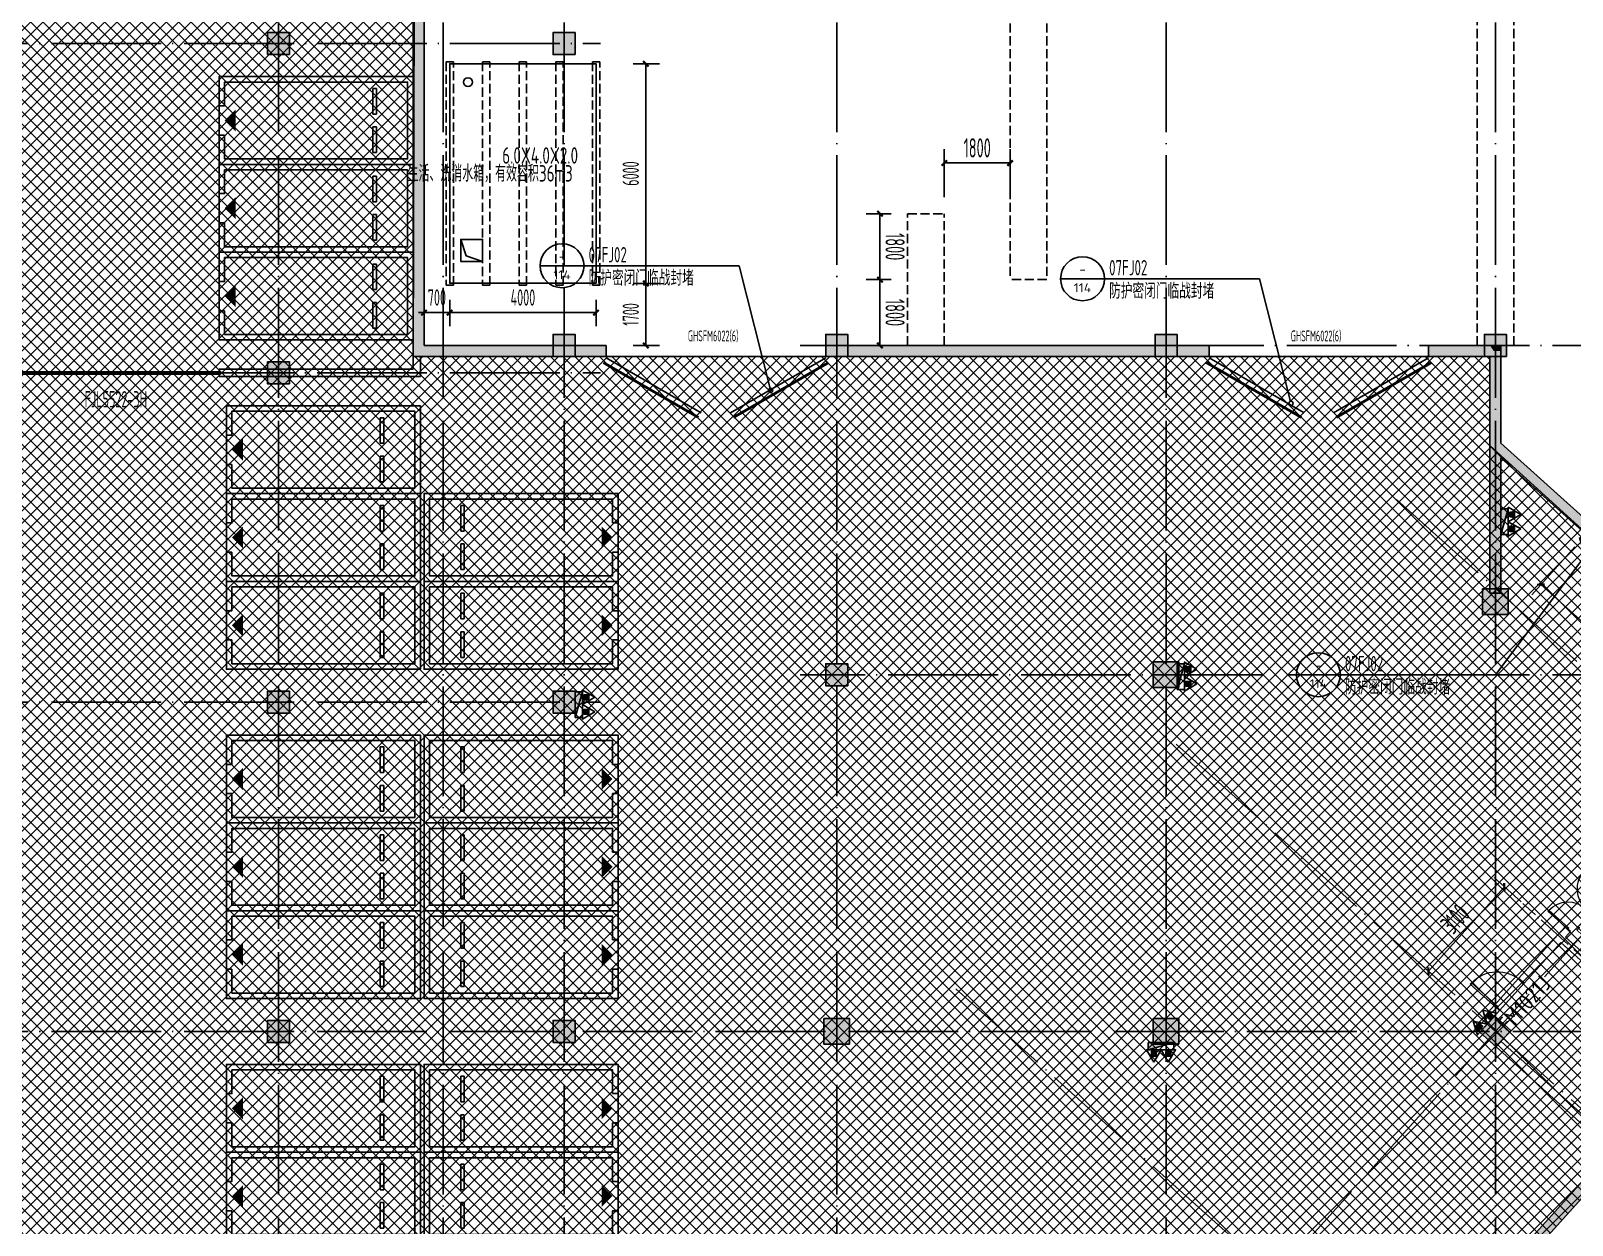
# Model space of a CAD drawing. Extents: x -473190 to 2138458, y -81875 to 2633646.
# Drawn here: x 540167 to 582284, y 11897 to 44542 of the extents above; entities that cross this region are included whole.
import ezdxf
from ezdxf.enums import TextEntityAlignment as Align

# ---------------------------------------------------------------- set-up
doc = ezdxf.new("R2010")
doc.units = 0
doc.header["$LTSCALE"] = 1000
doc.linetypes.add('DASH', pattern=[0.35, 0.25, -0.1])
doc.linetypes.add('DOTE', pattern=[2.42, 2, -0.2, 0.02, -0.2])
for name, color, linetype in [('00-停车位', 67, 'Continuous'), ('A-COLUMN', 2, 'Continuous'), ('A-PUB_HATCH', 8, 'Continuous'), ('A-WALL', 2, 'Continuous'), ('DIM_IDEN', 3, 'Continuous'), ('DOOR_FIRE', 4, 'Continuous'), ('DOOR_FIRE_TEXT', 7, 'Continuous'), ('DOTE', 1, 'DOTE'), ('PUB_DIM', 3, 'Continuous'), ('PUB_HATCH', 8, 'Continuous'), ('PUB_TEXT', 7, 'Continuous'), ('RF-KBGQ', 15, 'Continuous'), ('RF-M', 4, 'Continuous'), ('RF-MBH', 11, 'Continuous'), ('RF-QT', 30, 'Continuous'), ('TWT_DASH', 8, 'DASH'), ('TWT_水箱', 7, 'Continuous'), ('W-EQUIP_消火栓', 7, 'Continuous'), ('W-EQUIP_灭火器', 7, 'Continuous'), ('WINDOW', 4, 'Continuous'), ('WINDOW_TEXT', 7, 'Continuous'), ('索引线', 252, 'Continuous')]:
    doc.layers.add(name, color=color, linetype=linetype)
doc.styles.add('_TCH_DIM_T3', font='tssdeng.shx', dxfattribs={"width": 0.564706, "bigfont": '@@@tssdchn.shx'})
doc.styles.add('_TCH_WINDOW', font='tssdeng.shx', dxfattribs={"width": 0.8, "height": 3.5, "bigfont": 'tssdchn.shx'})
doc.styles.get("Standard").update_dxf_attribs({"font": 'gbenor.shx', "bigfont": 'gbcbig.shx'})
doc.styles.add('TYDG_02', font='TSSDENG', dxfattribs={"width": 0.8, "bigfont": 'TSSDCHN'})
doc.dimstyles.new('_TCH_ARCH&&150', dxfattribs={"dimtxt": 525, "dimasz": 150, "dimexe": 375, "dimexo": 450, "dimgap": 150, "dimtad": 1, "dimdec": 0, "dimzin": 0, "dimdsep": 46, "dimtxsty": '_TCH_DIM_T3', "dimblk": 'ARCHTICK', "dimcen": 0.09, "dimclrt": 7, "dimazin": 2, "dimtfac": 1, "dimtdec": 0, "dimtix": 1, "dimtmove": 2, "dimatfit": 3, "dimfxl": 0, "dimtolj": 1, "dimtzin": 0, "dimarcsym": 0})
doc.dimstyles.new('_TWT_ARCH&&150', dxfattribs={"dimtxt": 446.25, "dimasz": 150, "dimexe": 375, "dimexo": 450, "dimgap": 189.375, "dimtad": 1, "dimdec": 0, "dimzin": 0, "dimdsep": 46, "dimtxsty": '_TCH_DIM_T3', "dimblk": 'ARCHTICK', "dimcen": 0.09, "dimclrt": 7, "dimazin": 2, "dimtfac": 1, "dimtdec": 0, "dimtix": 1, "dimtmove": 2, "dimatfit": 3, "dimfxl": 0, "dimtolj": 1, "dimtzin": 0, "dimarcsym": 0})

# ---------------------------------------------------------------- blocks, each defined once
blk = doc.blocks.new('车位2400x5300')
at = {"layer": '00-停车位', "color": 251}
for p, q in [((-875, -1000), (-175, -1000)), ((-875, -1100), (-875, -1000)), ((-875, -1100), (-175, -1100)), ((-175, -1100), (-175, -1000)), ((175, -1000), (875, -1000)), ((175, -1100), (175, -1000)), ((175, -1100), (875, -1100)), ((875, -1100), (875, -1000)), ((400, -5300), (-400, -5300))]:
    blk.add_line(p, q, dxfattribs=at)
blk.add_lwpolyline([(400, -5150), (400, -5300), (1200, -5300), (1200, 0), (-1200, 0), (-1200, -5300), (-400, -5300), (-400, -5150), (-1050, -5150), (-1050, -150), (1050, -150), (1050, -5150), (400, -5150)], dxfattribs=at)
blk.add_lwpolyline([(0, -5150, 0, 600, 0), (0, -4850, 600, 600, 0)], format="xyseb", dxfattribs=at)
blk = doc.blocks.new('A$C4F5A101F')
at = {"layer": 'DOTE', "color": 127, "linetype": 'DOTE', "ltscale": 1.5}
for p, q in [((-182739.7, 16373.7), (-182739.7, -213765.2)), ((-178239.7, 16373.7), (-178239.7, -213765.2)), ((-174939.7, 16373.7), (-174939.7, -213765.2)), ((-204013.3, -198812), (-71274.2, -51390.3)), ((-39660.8, -119507.4), (-168489.7, -119507.4)), ((-152191.8, -123713.7), (-128552.6, -144998.5)), ((-39660.8, -128507.4), (-168489.7, -128507.4)), ((-158214, -130402), (-134574.8, -151686.8)), ((-164236.1, -137090.3), (-140597, -158375.1))]:
    blk.add_line(p, q, dxfattribs=at)
at = {"layer": 'DOTE', "color": 16, "linetype": 'DOTE', "ltscale": 1.5}
for p, q in [((-167489.7, 16373.7), (-167489.7, -213765.2)), ((-158489.7, 16373.7), (-158489.7, -213765.2)), ((-149489.7, 16373.7), (-149489.7, -213765.2)), ((-297848.4, -111257.4), (-173939.7, -111257.4)), ((-297848.4, -120257.4), (-173939.7, -120257.4)), ((-297848.4, -129257.4), (-173939.7, -129257.4)), ((-297848.4, -138257.4), (-39660.8, -138257.4))]:
    blk.add_line(p, q, dxfattribs=at)
blk = doc.blocks.new('_ArchTick')
at = {"color": 0, "linetype": 'ByBlock', "const_width": 0.4}
blk.add_lwpolyline([(-0.5, -0.5), (0.5, 0.5)], dxfattribs=at)
blk = doc.blocks.new('*D5582')
at = {"layer": 'Defpoints', "color": 0, "transparency": 16777216}
for p in [(108418, -117347), (109211, -118061), (107137, -120365)]:
    blk.add_point(p, dxfattribs=at)
at = {"layer": 'PUB_DIM', "color": 0, "lineweight": -2, "transparency": 16777216}
for p, q in [((106344, -119651), (108418, -117347)), ((108877, -117760), (108139, -117096)), ((106802, -120064), (106065, -119400))]:
    blk.add_line(p, q, dxfattribs=at)
at = {"layer": 'PUB_DIM', "color": 0, "lineweight": -2, "transparency": 16777216, "xscale": 150, "yscale": 150, "zscale": 150}
for p, rotation in [((108418, -117347), 47.99999999999534), ((106344, -119651), 227.9999999999954)]:
    blk.add_blockref('_ArchTick', p, dxfattribs=dict(at, rotation=rotation))
at = {"layer": 'PUB_DIM', "color": 7, "transparency": 16777216, "insert": (107074, -118223), "char_height": 525, "attachment_point": 5, "rotation": 48, "style": '_TCH_DIM_T3'}
blk.add_mtext('\\A1;3100', dxfattribs=at)
blk = doc.blocks.new('$TwtSys$00000434')
for p, q in [((-0.5, 0.5), (-0.5, -0.5)), ((-0.5, -0.5), (0.5, 0.5)), ((0.5, 0.5), (-0.5, 0.5)), ((0.5, -0.5), (0.5, 0.5)), ((-0.5, -0.5), (0.5, -0.5))]:
    blk.add_line(p, q)
blk.add_solid([(0.5, -0.5), (0.5, 0.5), (-0.5, -0.5)])
blk = doc.blocks.new('$TwtSys$00000546')
h = blk.add_hatch()
h.set_pattern_fill('ANSI31', color=256, scale=200, style=0)
h.set_pattern_definition([(45, (-38543.802, -6670.83), (-17.67767, 17.67767), [])])
h.paths.add_polyline_path([(-65, 174), (65, 174), (65, 44), (-65, 44)])
for points in [[(0, 344), (-198, 0), (198, 0)], [(-65, 174), (65, 174), (65, 44), (-65, 44)]]:
    blk.add_lwpolyline(points, close=True)
blk = doc.blocks.new('$DorLib2D$00000207')
at = {"color": 0}
for p, q in [((-0.5, 0.0313), (-0.067, 0.2813)), ((0.5, 0.0313), (0.067, 0.2813))]:
    blk.add_line(p, q, dxfattribs=at)
at = {"color": 0, "const_width": 0.0125}
for points in [[(-0.5125, 0.0529), (-0.0795, 0.3029)], [(0.5125, 0.0529), (0.0795, 0.3029)]]:
    blk.add_lwpolyline(points, dxfattribs=at)
blk = doc.blocks.new('*D5638')
at = {"layer": 'Defpoints', "color": 0, "transparency": 16777216}
for p in [(467223, -784927), (471682, -788942), (470450, -790310)]:
    blk.add_point(p, dxfattribs=at)
at = {"layer": 'PUB_DIM', "color": 0, "lineweight": -2, "transparency": 16777216}
for p, q in [((466922, -785262), (465740, -786574)), ((465991, -786295), (470450, -790310)), ((471381, -789276), (470199, -790589))]:
    blk.add_line(p, q, dxfattribs=at)
at = {"layer": 'PUB_DIM', "color": 0, "lineweight": -2, "transparency": 16777216, "xscale": 150, "yscale": 150, "zscale": 150}
for p, rotation in [((465991, -786295), 138.0000000000858), ((470450, -790310), 318.0000000000858)]:
    blk.add_blockref('_ArchTick', p, dxfattribs=dict(at, rotation=rotation))
at = {"layer": 'PUB_DIM', "color": 7, "transparency": 16777216, "insert": (468496, -787996), "char_height": 525, "attachment_point": 5, "rotation": 318, "style": '_TCH_DIM_T3'}
blk.add_mtext('\\A1;6000', dxfattribs=at)
blk = doc.blocks.new('*D5735')
at = {"layer": 'Defpoints', "color": 0, "transparency": 16777216}
for p in [(-199069, -227319), (-197269, -227319), (-197269, -228075)]:
    blk.add_point(p, dxfattribs=at)
at = {"layer": 'PUB_DIM', "color": 0, "lineweight": -2, "transparency": 16777216}
for p, q in [((-199069, -227769), (-199069, -228450)), ((-197269, -227769), (-197269, -228450)), ((-199069, -228075), (-197269, -228075))]:
    blk.add_line(p, q, dxfattribs=at)
at = {"layer": 'PUB_DIM', "color": 0, "lineweight": -2, "transparency": 16777216, "xscale": 150, "yscale": 150, "zscale": 150, "rotation": 180}
blk.add_blockref('_ArchTick', (-199069, -228075), dxfattribs=at)
at = {"layer": 'PUB_DIM', "color": 0, "lineweight": -2, "transparency": 16777216, "xscale": 150, "yscale": 150, "zscale": 150}
blk.add_blockref('_ArchTick', (-197269, -228075), dxfattribs=at)
at = {"layer": 'PUB_DIM', "color": 7, "transparency": 16777216, "insert": (-198169, -227663), "char_height": 525, "attachment_point": 5, "style": '_TCH_DIM_T3'}
blk.add_mtext('\\A1;1800', dxfattribs=at)
blk = doc.blocks.new('*D5736')
at = {"layer": 'Defpoints', "color": 0, "transparency": 16777216}
for p in [(-200869, -227319), (-199069, -227319), (-199069, -228075)]:
    blk.add_point(p, dxfattribs=at)
at = {"layer": 'PUB_DIM', "color": 0, "lineweight": -2, "transparency": 16777216}
for p, q in [((-200869, -227769), (-200869, -228450)), ((-199069, -227769), (-199069, -228450)), ((-200869, -228075), (-199069, -228075))]:
    blk.add_line(p, q, dxfattribs=at)
at = {"layer": 'PUB_DIM', "color": 0, "lineweight": -2, "transparency": 16777216, "xscale": 150, "yscale": 150, "zscale": 150, "rotation": 180}
blk.add_blockref('_ArchTick', (-200869, -228075), dxfattribs=at)
at = {"layer": 'PUB_DIM', "color": 0, "lineweight": -2, "transparency": 16777216, "xscale": 150, "yscale": 150, "zscale": 150}
blk.add_blockref('_ArchTick', (-199069, -228075), dxfattribs=at)
at = {"layer": 'PUB_DIM', "color": 7, "transparency": 16777216, "insert": (-199969, -227663), "char_height": 525, "attachment_point": 5, "style": '_TCH_DIM_T3'}
blk.add_mtext('\\A1;1800', dxfattribs=at)
blk = doc.blocks.new('*D5737')
at = {"layer": 'Defpoints', "color": 0, "transparency": 16777216}
for p in [(-202257, -224519), (-200869, -224519), (-200869, -226319)]:
    blk.add_point(p, dxfattribs=at)
at = {"layer": 'PUB_DIM', "color": 0, "lineweight": -2, "transparency": 16777216}
for p, q in [((-201319, -224519), (-202632, -224519)), ((-202257, -226319), (-202257, -224519)), ((-201319, -226319), (-202632, -226319))]:
    blk.add_line(p, q, dxfattribs=at)
at = {"layer": 'PUB_DIM', "color": 0, "lineweight": -2, "transparency": 16777216, "xscale": 150, "yscale": 150, "zscale": 150}
for p, rotation in [((-202257, -224519), 90), ((-202257, -226319), 270)]:
    blk.add_blockref('_ArchTick', p, dxfattribs=dict(at, rotation=rotation))
at = {"layer": 'PUB_DIM', "color": 7, "transparency": 16777216, "insert": (-202670, -225419), "char_height": 525, "attachment_point": 5, "rotation": 90, "style": '_TCH_DIM_T3'}
blk.add_mtext('\\A1;1800', dxfattribs=at)
blk = doc.blocks.new('ADFASDF')
h = blk.add_hatch()
h.set_pattern_fill('ANSI37', color=8, scale=150)
h.set_pattern_definition([(45, (0, 0), (-168.3798, 168.3798), []), (135, (0, 0), (-168.3798, -168.3798), [])])
h.paths.add_polyline_path([(521397, 239186), (521397, 224886), (539697, 224886), (539697, 169261), (524947, 169261), (524947, 171211), (527822, 171211), (527922, 176611), (501318, 176611), (501125, 109884), (530547, 109887), (530547, 107449), (538188, 100503), (536147, 98236), (540086, 94690), (517812, 69953), (517812, 59790), (482108, 20136), (405247, 20136), (405247, 26086), (391997, 40436), (391997, 64736), (399997, 64738), (399997, 239186), (409022, 239186)])
blk.add_lwpolyline([(539697, 224886), (539697, 169261), (524947, 169261), (524947, 171211), (527822, 171211), (527922, 176611), (501318, 176611), (501125, 109884), (530547, 109887), (530547, 107449), (538188, 100503), (536147, 98236), (540086, 94690), (517812, 69953), (517812, 59790), (482108, 20136), (405247, 20136), (405247, 26086), (391997, 40436), (391997, 64736), (399997, 64738), (399997, 239186)])
blk = doc.blocks.new('*D5955')
at = {"layer": 'Defpoints', "color": 0, "transparency": 16777216}
for p in [(-99575, -122002), (-95575, -122002), (-95575, -122802)]:
    blk.add_point(p, dxfattribs=at)
at = {"layer": 'TWT_水箱', "color": 0, "lineweight": -2, "transparency": 16777216}
for p, q in [((-99575, -122452), (-99575, -123177)), ((-95575, -122452), (-95575, -123177)), ((-99575, -122802), (-95575, -122802))]:
    blk.add_line(p, q, dxfattribs=at)
at = {"layer": 'TWT_水箱', "color": 0, "lineweight": -2, "transparency": 16777216, "xscale": 150, "yscale": 150, "zscale": 150, "rotation": 180}
blk.add_blockref('_ArchTick', (-99575, -122802), dxfattribs=at)
at = {"layer": 'TWT_水箱', "color": 0, "lineweight": -2, "transparency": 16777216, "xscale": 150, "yscale": 150, "zscale": 150}
blk.add_blockref('_ArchTick', (-95575, -122802), dxfattribs=at)
at = {"layer": 'TWT_水箱', "color": 7, "transparency": 16777216, "insert": (-97575, -122389), "char_height": 446.2, "attachment_point": 5, "style": '_TCH_DIM_T3'}
blk.add_mtext('\\A1;4000', dxfattribs=at)
blk = doc.blocks.new('*D5956')
at = {"layer": 'Defpoints', "color": 0, "transparency": 16777216}
for p in [(-100275, -122002), (-99575, -122002), (-99575, -122802)]:
    blk.add_point(p, dxfattribs=at)
at = {"layer": 'TWT_水箱', "color": 0, "lineweight": -2, "transparency": 16777216}
for p, q in [((-100275, -122452), (-100275, -123177)), ((-99575, -122452), (-99575, -123177)), ((-100275, -122802), (-100425, -122802)), ((-100275, -122802), (-99575, -122802)), ((-99575, -122802), (-99425, -122802))]:
    blk.add_line(p, q, dxfattribs=at)
at = {"layer": 'TWT_水箱', "color": 0, "lineweight": -2, "transparency": 16777216, "xscale": 150, "yscale": 150, "zscale": 150}
blk.add_blockref('_ArchTick', (-100275, -122802), dxfattribs=at)
at = {"layer": 'TWT_水箱', "color": 0, "lineweight": -2, "transparency": 16777216, "xscale": 150, "yscale": 150, "zscale": 150, "rotation": 180}
blk.add_blockref('_ArchTick', (-99575, -122802), dxfattribs=at)
at = {"layer": 'TWT_水箱', "color": 7, "transparency": 16777216, "insert": (-99925, -122389), "char_height": 446.2, "attachment_point": 5, "style": '_TCH_DIM_T3'}
blk.add_mtext('\\A1;700', dxfattribs=at)
blk = doc.blocks.new('*D5957')
at = {"layer": 'Defpoints', "color": 0, "transparency": 16777216}
for p in [(-95014, -122002), (-94214, -122002), (-95014, -123701)]:
    blk.add_point(p, dxfattribs=at)
at = {"layer": 'TWT_水箱', "color": 0, "lineweight": -2, "transparency": 16777216}
for p, q in [((-94564, -122002), (-93839, -122002)), ((-94214, -123701), (-94214, -122002)), ((-94564, -123701), (-93839, -123701))]:
    blk.add_line(p, q, dxfattribs=at)
at = {"layer": 'TWT_水箱', "color": 0, "lineweight": -2, "transparency": 16777216, "xscale": 150, "yscale": 150, "zscale": 150}
for p, rotation in [((-94214, -122002), 90), ((-94214, -123701), 270)]:
    blk.add_blockref('_ArchTick', p, dxfattribs=dict(at, rotation=rotation))
at = {"layer": 'TWT_水箱', "color": 7, "transparency": 16777216, "insert": (-94627, -122852), "char_height": 446.2, "attachment_point": 5, "rotation": 90, "style": '_TCH_DIM_T3'}
blk.add_mtext('\\A1;1700', dxfattribs=at)
blk = doc.blocks.new('*D5958')
at = {"layer": 'Defpoints', "color": 0, "transparency": 16777216}
for p in [(-95014, -116002), (-94214, -116002), (-95014, -122002)]:
    blk.add_point(p, dxfattribs=at)
at = {"layer": 'TWT_水箱', "color": 0, "lineweight": -2, "transparency": 16777216}
for p, q in [((-94564, -116002), (-93839, -116002)), ((-94214, -122002), (-94214, -116002)), ((-94564, -122002), (-93839, -122002))]:
    blk.add_line(p, q, dxfattribs=at)
at = {"layer": 'TWT_水箱', "color": 0, "lineweight": -2, "transparency": 16777216, "xscale": 150, "yscale": 150, "zscale": 150}
for p, rotation in [((-94214, -116002), 90), ((-94214, -122002), 270)]:
    blk.add_blockref('_ArchTick', p, dxfattribs=dict(at, rotation=rotation))
at = {"layer": 'TWT_水箱', "color": 7, "transparency": 16777216, "insert": (-94627, -119002), "char_height": 446.2, "attachment_point": 5, "rotation": 90, "style": '_TCH_DIM_T3'}
blk.add_mtext('\\A1;6000', dxfattribs=at)
blk = doc.blocks.new('$DorLib2D$00000002')
for p, q in [((-0.5, 0), (-0.5, 0.4875)), ((-0.475, 0.4875), (-0.5, 0.4875)), ((-0.475, 0), (-0.475, 0.4875)), ((0.475, 0), (0.475, 0.4875)), ((0.475, 0.4875), (0.5, 0.4875)), ((0.5, 0), (0.5, 0.4875)), ((-0.5, 0), (-0.475, 0)), ((0.5, 0), (0.475, 0))]:
    blk.add_line(p, q)
at = {"lineweight": 13}
for centre, start, end in [((-0.4875, 0), 0, 88.53072), ((0.4875, 0), 91.46928, 180)]:
    blk.add_arc(centre, 0.4875, start, end, dxfattribs=at)
blk = doc.blocks.new('$DorLib2D$00000213')
at = {"color": 0, "linetype": 'DASH', "const_width": 0.02}
blk.add_lwpolyline([(0.5, 0), (-0.5, 0)], dxfattribs=at)
blk = doc.blocks.new('$DorLib2D$00000001')
for p, q in [((0.45, 0.975), (0.5, 0.975)), ((0.45, 0), (0.45, 0.975)), ((0.5, 0), (0.5, 0.975)), ((0.5, 0), (0.45, 0))]:
    blk.add_line(p, q)
at = {"lineweight": 13}
blk.add_arc((0.475, 0), 0.975, 91.4693, 180, dxfattribs=at)
blk = doc.blocks.new('_FZH')
blk.add_lwpolyline([(-0.5, -0.5), (0.5, -0.5), (0.5, 0.5), (-0.5, 0.5)], close=True)
at = {"layer": 'PUB_HATCH'}
blk.add_solid([(-0.5, -0.5), (0.5, -0.5), (-0.5, 0.5), (0.5, 0.5)], dxfattribs=at)
blk = doc.blocks.new('A$C2B5B1B2C')
at = {"layer": 'DOTE', "linetype": 'DOTE', "ltscale": 0.5}
blk.add_line((114660.4, -122968), (108922.3, -117801.4), dxfattribs=at)
at = {"layer": 'PUB_DIM'}
dim = blk.add_aligned_dim(p1=(107136.8, -120365.2), p2=(109211.1, -118061.4), distance=1067.3, dimstyle='_TCH_ARCH&&150', dxfattribs=at)
dim.commit()
dim.dimension.update_dxf_attribs({"geometry": '*D5582', "text_midpoint": (107074.2, -118223.1)})
blk = doc.blocks.new('rfk')
at = {"layer": 'A-PUB_HATCH'}
blk.add_hatch(color=256, dxfattribs=at).paths.add_polyline_path([(435473.2, -779762), (435473.2, -746010.3), (435173.2, -746010.3), (435173.2, -780062)])
at = {"layer": 'PUB_HATCH'}
for points in [[(435173.2, -780062), (440448.2, -780061.6), (440448.2, -779761.6), (435473.2, -779762)], [(456923.2, -779760.1), (446448.2, -779761), (446448.2, -780061), (456923.2, -780060.1)], [(464598.2, -779759.4), (462923.2, -779759.6), (462923.2, -780059.6), (464598.2, -780059.4), (464698.2, -779909.4)], [(464598.2, -779760.2), (464598.2, -779759.4), (464698.2, -779909.4), (464898.2, -779909.4), (464898.2, -779760.2)], [(464698.2, -779909.4), (464598.2, -780059.4), (464598.2, -782497.2), (464798.2, -782587.2), (464898.2, -782430.4), (464898.2, -779909.4)], [(464798.2, -782587.2), (464598.2, -782497.2), (464598.2, -786534.1), (464898.2, -786534.1), (464898.2, -782834.1)], [(464898.2, -782834.1), (467222.9, -784927.3), (467423.6, -784704.3), (464898.2, -782430.4), (464798.2, -782587.2)]]:
    blk.add_hatch(color=256, dxfattribs=at).paths.add_polyline_path(points)
at = {"layer": 'RF-QT'}
for p, q in [((435173.2, -746010.3), (435173.2, -780062)), ((435473.2, -779762), (435473.2, -746010.3)), ((440448.2, -779761.6), (435473.2, -779762)), ((440448.2, -780061.6), (440448.2, -779761.6)), ((456923.2, -779760.1), (446448.2, -779761)), ((446448.2, -779761), (446448.2, -780061)), ((456923.2, -780060.1), (456923.2, -779760.1)), ((464598.2, -779759.4), (462923.2, -779759.6)), ((462923.2, -779759.6), (462923.2, -780059.6)), ((464598.2, -779760.2), (464598.2, -779759.4)), ((464898.2, -779760.2), (464598.2, -779760.2)), ((464898.2, -779760.2), (464898.2, -779909.4)), ((464898.2, -779909.4), (464898.2, -782430.4)), ((435173.2, -780062), (440448.2, -780061.6)), ((446448.2, -780061), (456923.2, -780060.1)), ((462923.2, -780059.6), (464598.2, -780059.4)), ((464598.2, -780059.4), (464598.2, -782497.2)), ((464598.2, -782497.2), (464598.2, -786534.1)), ((467423.6, -784704.3), (464898.2, -782430.4)), ((464898.2, -782834.1), (464898.2, -786534.1)), ((464898.2, -782834.1), (467222.9, -784927.3)), ((464898.2, -786534.1), (464598.2, -786534.1))]:
    blk.add_line(p, q, dxfattribs=at)
at = {"layer": 'RF-M'}
ref = blk.add_blockref('$DorLib2D$00000207', (443448.2, -779911.3), dxfattribs=dict(at, xscale=6000, yscale=6000, zscale=300, rotation=180.0050825006124))
ref.add_attrib('A', 'GHSFM6022(6)', (442682.5, -779648.4), dxfattribs={"layer": 'RF-MBH', "height": 297.5, "rotation": 0.00508, "style": '_TCH_WINDOW', "width": 0.564706})
ref = blk.add_blockref('$DorLib2D$00000207', (459923.2, -779909.8), dxfattribs=dict(at, xscale=6000, yscale=6000, zscale=300, rotation=180.0050825006124))
ref.add_attrib('A', 'GHSFM6022(6)', (459157.5, -779649.2), dxfattribs={"layer": 'RF-MBH', "height": 297.5, "rotation": 0.00508, "style": '_TCH_WINDOW', "width": 0.564706})
ref = blk.add_blockref('$DorLib2D$00000207', (469552.7, -786823.2), dxfattribs=dict(at, xscale=-6000, yscale=-6000, zscale=300, rotation=318.0000000000075))
ref.add_attrib('A', 'GHSFM6022(6)', (469238.7, -786027.6), dxfattribs={"layer": 'RF-MBH', "height": 297.5, "rotation": 318, "style": '_TCH_WINDOW', "width": 0.564706})
at = {"layer": 'PUB_DIM'}
dim = blk.add_aligned_dim(p1=(467222.9, -784927.3), p2=(471681.7, -788942.1), distance=-1841, dimstyle='_TCH_ARCH&&150', dxfattribs=at)
dim.commit()
dim.dimension.update_dxf_attribs({"geometry": '*D5638', "text_midpoint": (468496.4, -787996.3)})
blk = doc.blocks.new('zsgc')
at = {"layer": 'RF-KBGQ', "color": 15, "linetype": 'DASH'}
for p, q in [((-197270.2, -210757.9), (-222170.2, -210757.9)), ((-197270.2, -211757.9), (-197270.2, -210757.9)), ((-197270.2, -211757.9), (-222170.2, -211757.9)), ((-224269.5, -223519), (-199069.5, -223519)), ((-199069.5, -223519), (-199069.5, -224519)), ((-224269.5, -224519), (-199069.5, -224519)), ((-197269.5, -226319), (-200869.5, -226319)), ((-200869.5, -227319), (-200869.5, -226319)), ((-197269.5, -227319), (-197269.5, -226319)), ((-197269.5, -227319), (-200869.5, -227319))]:
    blk.add_line(p, q, dxfattribs=at)
at = {"layer": 'PUB_DIM'}
for p1, p2, distance, picture, middle in [((-200869.5, -226319), (-200869.5, -224519), 1387.8, '*D5737', (-202669.7, -225419)), ((-200869.5, -227319), (-199069.5, -227319), -756.4, '*D5736', (-199969.5, -227662.8)), ((-199069.5, -227319), (-197269.5, -227319), -756.4, '*D5735', (-198169.5, -227662.8))]:
    dim = blk.add_aligned_dim(p1=p1, p2=p2, distance=distance, dimstyle='_TCH_ARCH&&150', dxfattribs=at)
    dim.commit()
    dim.dimension.update_dxf_attribs({"geometry": picture, "text_midpoint": middle})
blk = doc.blocks.new('A$C4CB31E69')
at = {"layer": 'TWT_DASH'}
for points in [[(-99475, -122051.8), (-99475, -115951.8), (-99675, -115951.8), (-99675, -122051.8)], [(-98475, -122051.8), (-98475, -115951.8), (-98675, -115951.8), (-98675, -122051.8)], [(-97475, -122051.8), (-97475, -115951.8), (-97675, -115951.8), (-97675, -122051.8)], [(-96475, -122051.8), (-96475, -115951.8), (-96675, -115951.8), (-96675, -122051.8)], [(-95475, -122051.8), (-95475, -115951.8), (-95675, -115951.8), (-95675, -122051.8)]]:
    blk.add_lwpolyline(points, close=True, dxfattribs=at)
at = {"layer": 'TWT_水箱'}
for p in [(-99275, -120801.8, -3000), (-98675, -121401.8, -3000)]:
    blk.add_line(p, (-99125, -121251.8, -3000), dxfattribs=at)
for points in [[(-95575, -122001.8), (-95575, -116001.8), (-99575, -116001.8), (-99575, -122001.8)], [(-98675, -121401.8), (-98675, -120801.8), (-99275, -120801.8), (-99275, -121401.8)]]:
    blk.add_lwpolyline(points, close=True, dxfattribs=at)
at = {"layer": 'TWT_水箱', "color": 2, "linetype": 'Continuous'}
blk.add_circle((-99075, -116501.8), 120, dxfattribs=at)
at = {"layer": 'TWT_水箱', "style": 'TYDG_02', "width": 0.7}
for s, p in [('6.0X4.0X2.0', (-98140.5, -118731.8, -3000)), ('生活、洗消水箱，有效容积36m3', (-100727.9, -119222.2, -3000))]:
    blk.add_text(s, height=450.002, dxfattribs=at).set_placement(p)
at = {"layer": 'TWT_水箱'}
for p1, p2, picture, middle in [((-95014.3, -122001.8), (-95014.3, -116001.8), '*D5958', (-94626.8, -119001.8)), ((-100275, -122001.8), (-99575, -122001.8), '*D5956', (-99925, -122389.3)), ((-99575, -122001.8), (-95575, -122001.8), '*D5955', (-97575, -122389.3)), ((-95014.2712, -123701.3487), (-95014.2712, -122001.7719), '*D5957', (-94626.7712, -122851.5603))]:
    dim = blk.add_aligned_dim(p1=p1, p2=p2, distance=-800, dimstyle='_TWT_ARCH&&150', dxfattribs=at)
    dim.commit()
    dim.dimension.update_dxf_attribs({"geometry": picture, "text_midpoint": middle})

msp = doc.modelspace()

# ---------------------------------------------------------------- hatches: boundary and pattern name
at = {"layer": 'PUB_HATCH'}
msp.add_hatch(color=256, dxfattribs=at).paths.add_polyline_path([(567002.3, -4176.1), (567302.3, -4291.2), (585828.6, 16284.3), (585605.7, 16485)])

# ---------------------------------------------------------------- linework, layer by layer
at = {"layer": 'A-WALL'}
for p, q in [((550612.2, 35640.6), (550612.2, 35292.4)), ((550812.2, 35640.6), (550612.2, 35640.6)), ((550812.2, 35640.6), (550812.2, 35092.4)), ((550612.2, 35292.4), (545312.2, 35292.4)), ((545312.2, 35292.4), (545312.2, 35092.4)), ((545312.2, 35092.4), (550812.2, 35092.4)), ((581890, 19830.7), (580819.4, 18641.6)), ((582090.7, 20053.6), (581890, 19830.7)), ((582239.3, 19919.8), (582090.7, 20053.6)), ((582105.5, 19771.2), (582239.3, 19919.8)), ((580968, 18507.8), (581971.7, 19622.5)), ((581971.7, 19622.5), (585538.8, 16410.7)), ((582105.5, 19771.2), (585672.6, 16559.3)), ((580819.4, 18641.6), (580968, 18507.8)), ((580150.2, 17898.5), (579614.9, 17304)), ((579897.4, 17318.8), (580298.9, 17764.7)), ((580298.9, 17764.7), (580150.2, 17898.5)), ((579614.9, 17304), (579763.5, 17170.2)), ((580343.3, 16917.3), (583613.1, 13973.1)), ((567002.3, -4176.1), (585605.7, 16485)), ((580209.4, 16768.7), (583479.3, 13824.5)), ((567302.3, -4291.2), (585828.6, 16284.3))]:
    msp.add_line(p, q, dxfattribs=at)
at = {"layer": 'DIM_IDEN'}
for p, q in [((555282.7, 38119.5), (554082.7, 38119.5)), ((559520.5, 38119.5), (555282.7, 38119.5)), ((560365.5, 34769.5), (559520.5, 38119.5)), ((569504.4, 37764.2), (568304.4, 37764.2)), ((573742.1, 37764.2), (569504.4, 37764.2)), ((574587.1, 34414.2), (573742.1, 37764.2)), ((582660.8, 30221.4), (580187.2, 26942.4)), ((575949.5, 26942.4), (574749.5, 26942.4)), ((580187.2, 26942.4), (575949.5, 26942.4))]:
    msp.add_line(p, q, dxfattribs=at)
for centre, radius in [((554682.7, 38119.5), 600), ((568904.4, 37764.2), 600), ((560379.7, 34713), 58.2), ((574601.4, 34357.7), 58.2), ((575349.5, 26942.4), 600)]:
    msp.add_circle(centre, radius, dxfattribs=at)
at = {"layer": 'WINDOW'}
for p, q in [((580819.4, 18641.6), (580150.2, 17898.5)), ((580968, 18507.8), (580298.9, 17764.7))]:
    msp.add_line(p, q, dxfattribs=at)

# ---------------------------------------------------------------- block references
at = {"rotation": 270}
msp.add_blockref('zsgc', (791445.2, -161327.1), dxfattribs=at)
for name, p in [('ADFASDF', (49490, -74243.9)), ('A$C2B5B1B2C', (472012.2, 138492.4)), ('A$C4CB31E69', (651187.2, 159642.4))]:
    msp.add_blockref(name, p)
at = {"layer": '00-停车位'}
for p, rotation in [((550612.2, 42092.4), 270), ((550612.2, 39692.4), 270), ((550612.2, 37292.4), 270), ((550812.2, 33092.4), 270), ((550812.2, 30692.4), 270), ((550912.2, 30692.4), 90), ((550812.2, 28292.4), 270), ((550912.2, 28292.4), 90), ((550812.2, 24092.4), 270), ((550912.2, 24092.4), 90), ((550812.2, 21692.4), 270), ((550912.2, 21692.4), 90), ((550812.2, 19292.4), 270), ((550912.2, 19292.4), 90), ((550812.2, 15092.4), 270), ((550912.2, 15092.4), 90), ((550812.2, 12692.4), 270), ((550912.2, 12692.4), 90)]:
    msp.add_blockref('车位2400x5300', p, dxfattribs=dict(at, rotation=rotation))
at = {"layer": 'A-COLUMN'}
for p, xscale, yscale, zscale, rotation in [((546937.2, 44192.4), 600, 600, 600, 90), ((554737.2, 44192.4), 600, 600, 600, 90), ((554737.2, 35942.4), 600, 600, 600, 90), ((562187.2, 35942.4), 600, 600, 600, 90), ((571187.2, 35942.4), 600, 600, 600, 90), ((580187.2, 35942.4), 600, 600, 600, 90), ((546937.2, 35192.4), 600, 600, 600, 90), ((580187.2, 28942.4), 700, 700, 700, 90), ((562187.2, 26942.4), 600, 600, 600, 90), ((571187.2, 26942.4), 700, 700, 700, 90), ((546937.2, 26192.4), 600, 600, 600, 90), ((554737.2, 26192.4), 600, 600, 600, 90), ((546937.2, 17192.4), 600, 600, 600, 90), ((554737.2, 17192.4), 600, 600, 600, 90), ((562187.2, 17192.4), 700, 700, 700, 90), ((571187.2, 17192.4), 700, 700, 700, 90), ((580187.2, 17192.4), 600.0000000000256, 600.0000000000256, 600.0000000000256, 47.99999999999824)]:
    msp.add_blockref('_FZH', p, dxfattribs=dict(at, xscale=xscale, yscale=yscale, zscale=zscale, rotation=rotation))
at = {"layer": 'DOOR_FIRE'}
ref = msp.add_blockref('$DorLib2D$00000213', (542562.2, 35192.4), dxfattribs=dict(at, xscale=5500, yscale=5500, zscale=200, rotation=359.9999999895499))
ref.add_attrib('A', 'FJL5522-3H', (541636.6, 34249.5), dxfattribs={"layer": 'DOOR_FIRE_TEXT', "height": 446.25, "style": '_TCH_WINDOW', "width": 0.564706})
ref = msp.add_blockref('$DorLib2D$00000002', (582666.9, 20544.1), dxfattribs=dict(at, xscale=1500, yscale=-1500, zscale=200, rotation=227.999999999999))
ref.add_attrib('A', 'FM1521J', (582702.9, 19648.6), dxfattribs={"layer": 'DOOR_FIRE_TEXT', "height": 446.25, "rotation": 48, "style": '_TCH_WINDOW', "width": 0.564706})
at = {"layer": 'RF-QT'}
msp.add_blockref('A$C4F5A101F', (729676.9, 155449.8), dxfattribs=at)
at = {"layer": 'W-EQUIP_消火栓', "yscale": 200, "zscale": 700}
for p, xscale, rotation in [((580437.2, 31125), -700, 270), ((571587.2, 26892.4), -700, 270), ((555137.2, 26127.9), -700, 270), ((571050.2, 16792.4), 700, 179.9999999999886)]:
    msp.add_blockref('$TwtSys$00000434', p, dxfattribs=dict(at, xscale=xscale, rotation=rotation))
at = {"layer": 'W-EQUIP_灭火器'}
for p, rotation in [((580537.2, 31323.4), 270), ((580537.2, 30926.6), 270), ((571687.2, 27090.7), 270), ((571687.2, 26694), 270), ((555237.2, 26326.3), 270), ((555237.2, 25929.6), 270), ((580097, 17540.5), 47.99999499104246), ((579831.5, 17245.7), 47.99999499104246), ((570851.8, 16692.4), 179.9999999999886), ((571248.6, 16692.4), 179.9999999999886)]:
    msp.add_blockref('$TwtSys$00000546', p, dxfattribs=dict(at, rotation=rotation))
at = {"layer": 'WINDOW'}
ref = msp.add_blockref('$DorLib2D$00000001', (580559.1, 18203.2), dxfattribs=dict(at, xscale=1000, yscale=-1000, zscale=1000, rotation=227.9999999999979))
ref.add_attrib('A', 'FM1021J', (580540.1, 17124.9), dxfattribs={"layer": 'WINDOW_TEXT', "height": 450, "rotation": 48})
at = {"layer": '索引线'}
msp.add_blockref('rfk', (115439, 815702.6), dxfattribs=at)

# ---------------------------------------------------------------- texts
at = {"layer": 'PUB_TEXT', "style": 'TYDG_02'}
for s, height, width, p, p2 in [('-', 318.1, 0.962963, (554597.9, 38229.9), (554767.5, 38229.9)), ('114', 245.31, 1.238095, (554444.4, 37752.1), (554921, 37752.1)), ('-', 318.1, 0.962963, (568819.6, 37874.6), (568989.2, 37874.6)), ('114', 245.31, 1.238095, (568666.1, 37396.8), (569142.7, 37396.8)), ('-', 318.1, 0.962963, (575264.6, 27052.7), (575434.3, 27052.7)), ('114', 245.31, 1.238095, (575111.2, 26574.9), (575587.8, 26574.9))]:
    msp.add_text(s, height=height, dxfattribs=dict(at, width=width)).set_placement(p, p2, align=Align.FIT)
for s, width, p in [('07FJ02', 0.64, (555408.7, 38213.2)), ('防护密闭门临战封堵', 0.8, (555408.7, 37576.8)), ('07FJ02', 0.64, (569630.4, 37857.9)), ('防护密闭门临战封堵', 0.8, (569630.4, 37221.5)), ('07FJ02', 0.64, (576075.5, 27036.1)), ('防护密闭门临战封堵', 0.8, (576075.5, 26399.7))]:
    msp.add_text(s, height=420, dxfattribs=dict(at, width=width)).set_placement(p)

doc.saveas('drawing.dxf')
